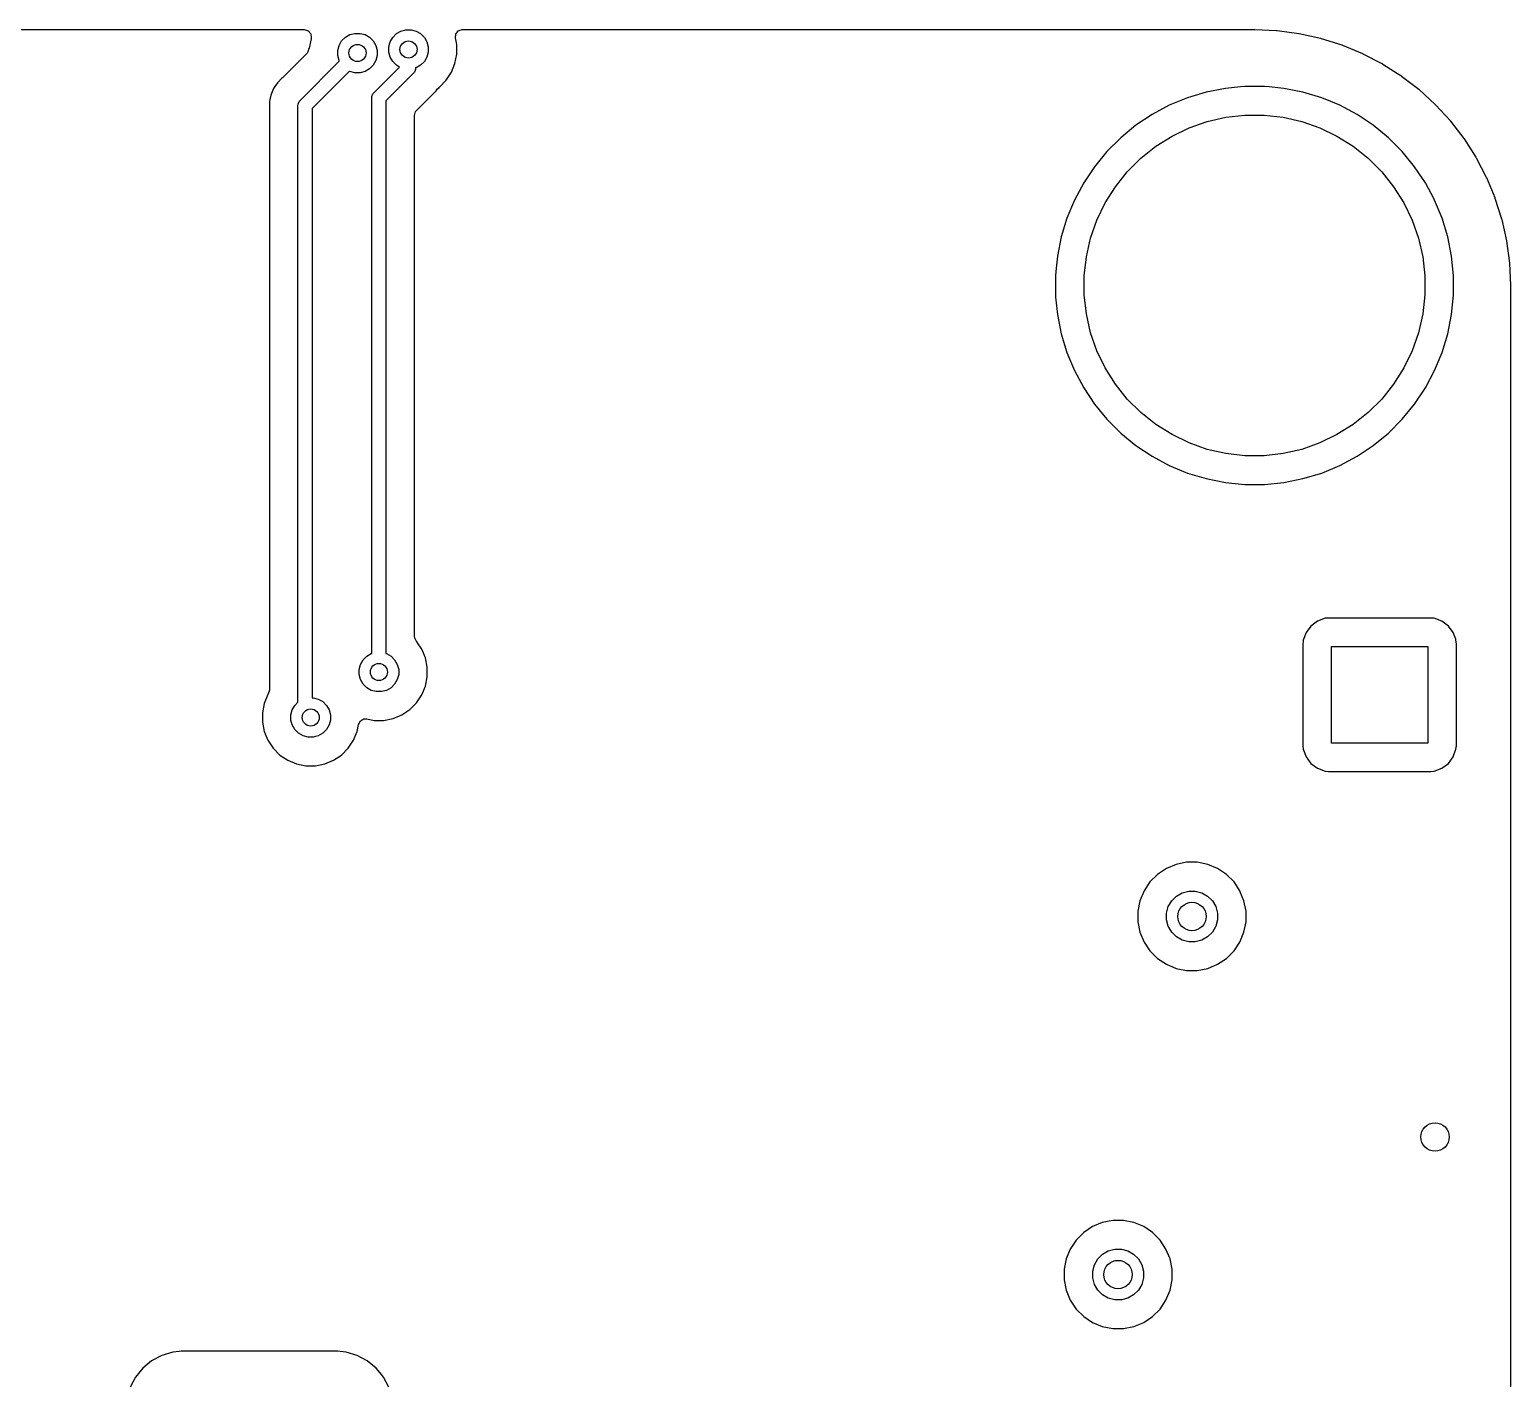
# Model space of a CAD drawing. Extents: x 3.62 to 7.51, y -6.04 to -1.71.
# Drawn here: x 6.488 to 7.514, y -3.072 to -2.138 of the extents above; entities that cross this region are included whole.
import ezdxf

# ---------------------------------------------------------------- set-up
doc = ezdxf.new("R2010")
doc.units = 0
doc.header["$MEASUREMENT"] = 0
doc.layers.add('BLACK', color=7, linetype='CONTINUOUS')

msp = doc.modelspace()

# ---------------------------------------------------------------- linework, layer by layer
at = {"layer": 'BLACK', "linetype": 'CONTINUOUS'}
for p, q in [((3.7959, -2.1378), (6.6786, -2.1378)), ((6.6786, -2.1378), (6.6813, -2.1386)), ((6.6813, -2.1386), (6.6831, -2.1407)), ((6.6831, -2.1407), (6.6835, -2.1434)), ((6.7071, -2.1431), (6.7102, -2.1413)), ((6.7102, -2.1413), (6.7137, -2.1404)), ((6.7137, -2.1404), (6.7173, -2.1404)), ((6.7173, -2.1404), (6.7207, -2.1413)), ((6.7207, -2.1413), (6.7239, -2.1431)), ((6.7399, -2.1432), (6.7424, -2.1406)), ((6.7424, -2.1406), (6.7455, -2.1388)), ((6.7455, -2.1388), (6.749, -2.1379)), ((6.749, -2.1379), (6.7526, -2.1379)), ((6.7526, -2.1379), (6.7561, -2.1388)), ((6.7561, -2.1388), (6.7592, -2.1406)), ((6.7592, -2.1406), (6.7618, -2.1432)), ((6.7834, -2.1436), (6.7836, -2.1409)), ((6.7836, -2.1409), (6.7853, -2.1387)), ((6.7853, -2.1387), (6.7879, -2.1378)), ((6.7879, -2.1378), (6.7882, -2.1378)), ((6.7882, -2.1378), (7.334, -2.1378)), ((7.334, -2.1378), (7.3365, -2.1378)), ((7.3365, -2.1378), (7.3367, -2.1378)), ((7.3367, -2.1378), (7.3518, -2.1385)), ((7.3518, -2.1385), (7.3523, -2.1385)), ((7.3523, -2.1385), (7.3672, -2.1405)), ((7.3672, -2.1405), (7.3676, -2.1406)), ((7.3676, -2.1406), (7.3823, -2.1438)), ((6.6819, -2.151), (6.6812, -2.1533)), ((6.682, -2.151), (6.6819, -2.151)), ((6.6833, -2.1443), (6.682, -2.1507)), ((6.682, -2.1507), (6.682, -2.151)), ((6.6835, -2.1434), (6.6833, -2.1441)), ((6.6833, -2.1441), (6.6833, -2.1443)), ((6.7018, -2.1522), (6.7027, -2.1488)), ((6.7018, -2.1558), (6.7018, -2.1522)), ((6.7027, -2.1488), (6.7045, -2.1456)), ((6.7045, -2.1456), (6.7071, -2.1431)), ((6.7239, -2.1431), (6.7264, -2.1456)), ((6.7264, -2.1456), (6.7282, -2.1488)), ((6.7282, -2.1488), (6.7291, -2.1522)), ((6.7291, -2.1522), (6.7291, -2.1558)), ((6.7372, -2.1498), (6.7381, -2.1463)), ((6.7372, -2.1534), (6.7372, -2.1498)), ((6.7381, -2.1463), (6.7399, -2.1432)), ((6.7618, -2.1432), (6.7636, -2.1463)), ((6.7636, -2.1463), (6.7645, -2.1498)), ((6.7645, -2.1498), (6.7645, -2.1534)), ((6.7843, -2.1482), (6.7834, -2.1436)), ((6.7843, -2.1483), (6.7843, -2.1482)), ((6.7843, -2.1549), (6.7843, -2.1483)), ((7.3823, -2.1438), (7.3827, -2.1439)), ((7.3827, -2.1439), (7.397, -2.1484)), ((7.397, -2.1484), (7.3974, -2.1486)), ((7.3974, -2.1486), (7.4113, -2.1543)), ((6.6806, -2.1541), (6.6635, -2.1711)), ((6.6757, -2.1869), (6.7029, -2.1596)), ((6.6812, -2.1533), (6.6806, -2.1541)), ((6.7027, -2.1593), (6.7018, -2.1558)), ((6.7029, -2.1596), (6.7027, -2.1593)), ((6.7264, -2.1624), (6.7239, -2.165)), ((6.7282, -2.1593), (6.7264, -2.1624)), ((6.7291, -2.1558), (6.7282, -2.1593)), ((6.7381, -2.1568), (6.7372, -2.1534)), ((6.7399, -2.16), (6.7381, -2.1568)), ((6.7424, -2.1625), (6.7399, -2.16)), ((6.7446, -2.1638), (6.7424, -2.1625)), ((6.7592, -2.1625), (6.7561, -2.1643)), ((6.7618, -2.16), (6.7592, -2.1625)), ((6.7636, -2.1568), (6.7618, -2.16)), ((6.7645, -2.1534), (6.7636, -2.1568)), ((6.7805, -2.1674), (6.783, -2.1613)), ((6.783, -2.1613), (6.7843, -2.1549)), ((7.4113, -2.1543), (7.4117, -2.1545)), ((7.4117, -2.1545), (7.4248, -2.1613)), ((7.4248, -2.1613), (7.425, -2.1614)), ((7.425, -2.1614), (7.4254, -2.1617)), ((7.4254, -2.1617), (7.4357, -2.1682)), ((6.6634, -2.1712), (6.66, -2.1747)), ((6.6635, -2.1711), (6.6634, -2.1712)), ((6.6634, -2.1712), (6.6634, -2.1712)), ((6.6635, -2.1711), (6.6635, -2.1711)), ((6.7099, -2.1666), (6.6841, -2.1924)), ((6.7102, -2.1668), (6.7099, -2.1666)), ((6.7137, -2.1677), (6.7102, -2.1668)), ((6.7173, -2.1677), (6.7137, -2.1677)), ((6.7207, -2.1668), (6.7173, -2.1677)), ((6.7239, -2.165), (6.7207, -2.1668)), ((6.7268, -2.1816), (6.7446, -2.1638)), ((6.7543, -2.168), (6.7352, -2.1871)), ((6.7549, -2.1673), (6.7543, -2.168)), ((6.7556, -2.1655), (6.7549, -2.1673)), ((6.7557, -2.1645), (6.7556, -2.1655)), ((6.7556, -2.1655), (6.7556, -2.1655)), ((6.7561, -2.1643), (6.7557, -2.1644)), ((6.7557, -2.1644), (6.7557, -2.1645)), ((6.7722, -2.1776), (6.7768, -2.1729)), ((6.7768, -2.1729), (6.7805, -2.1674)), ((7.4357, -2.1682), (7.438, -2.1697)), ((7.438, -2.1697), (7.4384, -2.17)), ((7.4384, -2.17), (7.4503, -2.1791)), ((6.6555, -2.1832), (6.6548, -2.1862)), ((6.6573, -2.1787), (6.6555, -2.1832)), ((6.6555, -2.1832), (6.6555, -2.1832)), ((6.6588, -2.1765), (6.6573, -2.1787)), ((6.6573, -2.1787), (6.6573, -2.1787)), ((6.659, -2.1762), (6.6588, -2.1765)), ((6.6588, -2.1765), (6.6588, -2.1765)), ((6.66, -2.1747), (6.659, -2.1762)), ((6.7255, -2.1841), (6.7262, -2.1823)), ((6.7262, -2.1823), (6.7268, -2.1816)), ((6.7262, -2.1823), (6.7262, -2.1823)), ((6.7627, -2.1874), (6.7699, -2.1802)), ((6.7699, -2.1802), (6.7708, -2.1789)), ((6.7708, -2.1789), (6.772, -2.1778)), ((6.772, -2.1777), (6.7722, -2.1776)), ((6.772, -2.1778), (6.772, -2.1777)), ((6.7722, -2.1776), (6.7722, -2.1776)), ((6.7722, -2.1776), (6.7722, -2.1776)), ((7.3031, -2.1811), (7.2901, -2.185)), ((7.3164, -2.1785), (7.3031, -2.1811)), ((7.3268, -2.1774), (7.3164, -2.1785)), ((7.3298, -2.1771), (7.3268, -2.1774)), ((7.3434, -2.1771), (7.3298, -2.1771)), ((7.3467, -2.1775), (7.3434, -2.1771)), ((7.3569, -2.1785), (7.3467, -2.1775)), ((7.3701, -2.1811), (7.3569, -2.1785)), ((7.3569, -2.1785), (7.3569, -2.1785)), ((7.3831, -2.185), (7.3701, -2.1811)), ((7.4503, -2.1791), (7.4506, -2.1794)), ((7.4506, -2.1794), (7.4617, -2.1896)), ((6.6548, -2.1862), (6.6545, -2.1879)), ((6.6545, -2.1879), (6.6545, -2.5952)), ((6.6742, -2.1904), (6.6743, -2.1894)), ((6.6742, -2.6037), (6.6742, -2.1904)), ((6.6743, -2.1894), (6.675, -2.1876)), ((6.675, -2.1876), (6.6757, -2.1869)), ((6.675, -2.1876), (6.675, -2.1876)), ((6.6841, -2.1924), (6.6841, -2.6005)), ((6.7254, -2.185), (6.7255, -2.1841)), ((6.7254, -2.5699), (6.7254, -2.185)), ((6.7352, -2.1871), (6.7352, -2.5699)), ((6.7557, -2.1946), (6.7564, -2.1938)), ((6.7564, -2.1938), (6.7627, -2.1874)), ((7.2776, -2.1902), (7.2657, -2.1966)), ((7.2901, -2.185), (7.2776, -2.1902)), ((7.2776, -2.1902), (7.2776, -2.1902)), ((7.3956, -2.1902), (7.3831, -2.185)), ((7.4076, -2.1966), (7.3956, -2.1902)), ((7.3956, -2.1902), (7.3956, -2.1902)), ((7.4617, -2.1896), (7.462, -2.1899)), ((7.462, -2.1899), (7.4722, -2.2009)), ((6.7549, -2.1973), (6.7557, -2.1946)), ((6.7549, -2.3082), (6.7549, -2.1973)), ((7.2544, -2.2041), (7.244, -2.2127)), ((7.2657, -2.1966), (7.2544, -2.2041)), ((7.2544, -2.2041), (7.2544, -2.2041)), ((7.2657, -2.1966), (7.2657, -2.1966)), ((7.2914, -2.2058), (7.3039, -2.2015)), ((7.3039, -2.2015), (7.3168, -2.1985)), ((7.3168, -2.1985), (7.33, -2.197)), ((7.33, -2.197), (7.3432, -2.197)), ((7.3432, -2.197), (7.3564, -2.1985)), ((7.3564, -2.1985), (7.3693, -2.2015)), ((7.3693, -2.2015), (7.3818, -2.2058)), ((7.4188, -2.2041), (7.4076, -2.1966)), ((7.4076, -2.1966), (7.4076, -2.1966)), ((7.4076, -2.1966), (7.4076, -2.1966)), ((7.4293, -2.2127), (7.4188, -2.2041)), ((7.4188, -2.2041), (7.4188, -2.2041)), ((7.4188, -2.2041), (7.4188, -2.2041)), ((7.4722, -2.2009), (7.4724, -2.2013)), ((7.4724, -2.2013), (7.4816, -2.2132)), ((7.244, -2.2127), (7.2344, -2.2223)), ((7.2683, -2.2186), (7.2795, -2.2116)), ((7.2795, -2.2116), (7.2914, -2.2058)), ((7.3818, -2.2058), (7.3937, -2.2116)), ((7.3937, -2.2116), (7.405, -2.2186)), ((7.4389, -2.2223), (7.4293, -2.2127)), ((7.4816, -2.2132), (7.4818, -2.2135)), ((7.4818, -2.2135), (7.4899, -2.2262)), ((7.2344, -2.2223), (7.2258, -2.2328)), ((7.2579, -2.2269), (7.2683, -2.2186)), ((7.405, -2.2186), (7.4153, -2.2269)), ((7.4474, -2.2328), (7.4389, -2.2223)), ((7.4389, -2.2223), (7.4389, -2.2223)), ((7.4389, -2.2223), (7.4389, -2.2223)), ((7.2258, -2.2328), (7.2183, -2.244)), ((7.2258, -2.2328), (7.2258, -2.2328)), ((7.2485, -2.2363), (7.2579, -2.2269)), ((7.4153, -2.2269), (7.4247, -2.2363)), ((7.455, -2.244), (7.4474, -2.2328)), ((7.4899, -2.2262), (7.4901, -2.2266)), ((7.4901, -2.2266), (7.4971, -2.2399)), ((7.2183, -2.244), (7.2119, -2.256)), ((7.2183, -2.244), (7.2183, -2.244)), ((7.2403, -2.2466), (7.2485, -2.2363)), ((7.4247, -2.2363), (7.4329, -2.2466)), ((7.461, -2.2553), (7.455, -2.244)), ((7.455, -2.244), (7.455, -2.244)), ((7.455, -2.244), (7.455, -2.244)), ((7.4971, -2.2399), (7.4972, -2.2403)), ((7.4972, -2.2403), (7.503, -2.2542)), ((7.2332, -2.2578), (7.2403, -2.2466)), ((7.4329, -2.2466), (7.44, -2.2578)), ((7.4613, -2.256), (7.461, -2.2553)), ((7.503, -2.2542), (7.5031, -2.2546)), ((7.5031, -2.2546), (7.5077, -2.2689)), ((7.2119, -2.256), (7.2067, -2.2685)), ((7.2119, -2.256), (7.2119, -2.256)), ((7.2275, -2.2698), (7.2332, -2.2578)), ((7.44, -2.2578), (7.4457, -2.2698)), ((7.4665, -2.2685), (7.4613, -2.256)), ((7.2067, -2.2685), (7.2028, -2.2814)), ((7.2231, -2.2823), (7.2275, -2.2698)), ((7.4457, -2.2698), (7.4501, -2.2823)), ((7.4705, -2.2814), (7.4665, -2.2685)), ((7.5077, -2.2689), (7.5078, -2.2693)), ((7.5078, -2.2693), (7.511, -2.284)), ((7.2028, -2.2814), (7.2001, -2.2947)), ((7.2202, -2.2952), (7.2231, -2.2823)), ((7.4501, -2.2823), (7.4531, -2.2952)), ((7.4731, -2.2947), (7.4705, -2.2814)), ((7.511, -2.284), (7.5111, -2.2844)), ((7.5111, -2.2844), (7.5131, -2.2993)), ((7.2001, -2.2947), (7.1993, -2.303)), ((7.2187, -2.3083), (7.2202, -2.2952)), ((7.4531, -2.2952), (7.4545, -2.3083)), ((7.4744, -2.3082), (7.4731, -2.2947)), ((7.1993, -2.303), (7.1988, -2.3082)), ((7.5131, -2.2993), (7.5131, -2.2997)), ((7.5131, -2.2997), (7.5138, -2.3149)), ((6.7549, -2.5579), (6.7549, -2.3082)), ((7.1988, -2.3082), (7.1988, -2.3217)), ((7.2187, -2.3216), (7.2187, -2.3083)), ((7.4545, -2.3083), (7.4545, -2.3216)), ((7.4744, -2.3217), (7.4744, -2.3082)), ((7.5138, -2.3149), (7.5138, -2.3151)), ((7.5138, -2.3151), (7.5138, -5.8582)), ((7.1988, -2.3217), (7.1989, -2.323)), ((7.1989, -2.323), (7.2001, -2.3352)), ((7.2202, -2.3347), (7.2187, -2.3216)), ((7.4545, -2.3216), (7.4531, -2.3347)), ((7.4731, -2.3352), (7.4744, -2.3217)), ((7.2001, -2.3352), (7.2028, -2.3485)), ((7.2231, -2.3477), (7.2202, -2.3347)), ((7.4531, -2.3347), (7.4501, -2.3477)), ((7.4705, -2.3485), (7.4731, -2.3352)), ((7.2275, -2.3602), (7.2231, -2.3477)), ((7.4501, -2.3477), (7.4457, -2.3602)), ((7.2028, -2.3485), (7.2067, -2.3614)), ((7.4665, -2.3614), (7.4705, -2.3485)), ((7.2067, -2.3614), (7.2085, -2.3659)), ((7.2085, -2.3659), (7.2119, -2.3739)), ((7.2332, -2.3721), (7.2275, -2.3602)), ((7.4457, -2.3602), (7.44, -2.3721)), ((7.4613, -2.374), (7.4665, -2.3614)), ((7.2119, -2.3739), (7.2119, -2.374)), ((7.2119, -2.374), (7.2119, -2.374)), ((7.2119, -2.374), (7.2183, -2.3859)), ((7.2403, -2.3833), (7.2332, -2.3721)), ((7.44, -2.3721), (7.4329, -2.3833)), ((7.455, -2.3859), (7.4613, -2.374)), ((7.2183, -2.3859), (7.2183, -2.3859)), ((7.2183, -2.3859), (7.2258, -2.3972)), ((7.2485, -2.3937), (7.2403, -2.3833)), ((7.4329, -2.3833), (7.4247, -2.3937)), ((7.4474, -2.3972), (7.455, -2.3859)), ((7.2258, -2.3972), (7.2258, -2.3972)), ((7.2258, -2.3972), (7.2344, -2.4076)), ((7.2579, -2.403), (7.2485, -2.3937)), ((7.4247, -2.3937), (7.4153, -2.403)), ((7.4389, -2.4076), (7.4474, -2.3972)), ((7.2344, -2.4076), (7.244, -2.4172)), ((7.2683, -2.4113), (7.2579, -2.403)), ((7.4153, -2.403), (7.405, -2.4113)), ((7.4293, -2.4172), (7.4389, -2.4076)), ((7.244, -2.4172), (7.244, -2.4172)), ((7.244, -2.4172), (7.244, -2.4172)), ((7.244, -2.4172), (7.2544, -2.4258)), ((7.2795, -2.4183), (7.2683, -2.4113)), ((7.2914, -2.4241), (7.2795, -2.4183)), ((7.3937, -2.4183), (7.3818, -2.4241)), ((7.405, -2.4113), (7.3937, -2.4183)), ((7.4188, -2.4258), (7.4293, -2.4172)), ((7.2544, -2.4258), (7.2657, -2.4333)), ((7.3039, -2.4285), (7.2914, -2.4241)), ((7.3168, -2.4314), (7.3039, -2.4285)), ((7.3693, -2.4285), (7.3564, -2.4314)), ((7.3818, -2.4241), (7.3693, -2.4285)), ((7.4076, -2.4333), (7.4188, -2.4258)), ((7.2657, -2.4333), (7.2657, -2.4333)), ((7.2657, -2.4333), (7.2657, -2.4333)), ((7.2657, -2.4333), (7.2776, -2.4397)), ((7.2776, -2.4397), (7.2776, -2.4397)), ((7.2776, -2.4397), (7.2776, -2.4397)), ((7.2776, -2.4397), (7.2901, -2.4449)), ((7.33, -2.4329), (7.3168, -2.4314)), ((7.3432, -2.4329), (7.33, -2.4329)), ((7.3564, -2.4314), (7.3432, -2.4329)), ((7.3831, -2.4449), (7.3956, -2.4397)), ((7.3956, -2.4397), (7.4076, -2.4333)), ((7.2901, -2.4449), (7.3031, -2.4488)), ((7.3031, -2.4488), (7.3164, -2.4514)), ((7.3569, -2.4514), (7.3701, -2.4488)), ((7.3701, -2.4488), (7.3831, -2.4449)), ((7.3164, -2.4514), (7.3298, -2.4528)), ((7.3298, -2.4528), (7.3298, -2.4528)), ((7.3298, -2.4528), (7.3434, -2.4528)), ((7.3434, -2.4528), (7.3569, -2.4514)), ((7.3434, -2.4528), (7.3434, -2.4528)), ((7.3757, -2.5509), (7.3723, -2.5554)), ((7.3802, -2.5475), (7.3757, -2.5509)), ((7.3757, -2.5509), (7.3757, -2.5509)), ((7.3855, -2.5455), (7.3802, -2.5475)), ((7.3802, -2.5475), (7.3802, -2.5475)), ((7.3879, -2.5453), (7.3855, -2.5455)), ((7.4586, -2.5453), (7.3879, -2.5453)), ((7.3879, -2.5453), (7.3879, -2.5453)), ((7.4609, -2.5455), (7.4586, -2.5453)), ((7.4586, -2.5453), (7.4586, -2.5453)), ((7.4586, -2.5453), (7.4586, -2.5453)), ((7.4586, -2.5453), (7.4586, -2.5453)), ((7.4662, -2.5475), (7.4609, -2.5455)), ((7.4609, -2.5455), (7.4609, -2.5455)), ((7.4708, -2.5509), (7.4662, -2.5475)), ((7.4662, -2.5475), (7.4662, -2.5475)), ((7.4742, -2.5554), (7.4708, -2.5509)), ((7.4708, -2.5509), (7.4708, -2.5509)), ((6.755, -2.558), (6.7549, -2.5579)), ((6.7549, -2.5581), (6.755, -2.558)), ((6.755, -2.5581), (6.7549, -2.5581)), ((6.7551, -2.559), (6.755, -2.5581)), ((6.7555, -2.5598), (6.7551, -2.559)), ((6.7558, -2.5607), (6.7555, -2.5598)), ((6.7561, -2.5611), (6.7558, -2.5607)), ((6.7563, -2.5613), (6.7561, -2.5611)), ((6.7575, -2.5631), (6.7563, -2.5613)), ((6.76, -2.5668), (6.7575, -2.5631)), ((7.3702, -2.5614), (7.3701, -2.5631)), ((7.3701, -2.5631), (7.3701, -2.5631)), ((7.3701, -2.5631), (7.3701, -2.6338)), ((7.3703, -2.5607), (7.3702, -2.5614)), ((7.3723, -2.5554), (7.3703, -2.5607)), ((7.3723, -2.5554), (7.3723, -2.5554)), ((7.4759, -2.5599), (7.4742, -2.5554)), ((7.4742, -2.5554), (7.4742, -2.5554)), ((7.4761, -2.5607), (7.4759, -2.5599)), ((7.4764, -2.5631), (7.4761, -2.5607)), ((7.4764, -2.6338), (7.4764, -2.5631)), ((6.7194, -2.5743), (6.7219, -2.5717)), ((6.7219, -2.5717), (6.725, -2.5699)), ((6.725, -2.5699), (6.7254, -2.5699)), ((6.7352, -2.5699), (6.7356, -2.5699)), ((6.7356, -2.5699), (6.7387, -2.5717)), ((6.7387, -2.5717), (6.7412, -2.5743)), ((6.7625, -2.5729), (6.76, -2.5668)), ((6.7638, -2.5794), (6.7625, -2.5729)), ((7.3898, -2.6319), (7.3898, -2.565)), ((7.3898, -2.565), (7.4567, -2.565)), ((7.4567, -2.565), (7.4567, -2.6319)), ((6.7167, -2.5809), (6.7176, -2.5774)), ((6.7167, -2.5845), (6.7167, -2.5809)), ((6.7176, -2.5774), (6.7194, -2.5743)), ((6.7412, -2.5743), (6.743, -2.5774)), ((6.743, -2.5774), (6.744, -2.5809)), ((6.744, -2.5809), (6.744, -2.5845)), ((6.7638, -2.586), (6.7638, -2.5794)), ((6.7176, -2.588), (6.7167, -2.5845)), ((6.7194, -2.5911), (6.7176, -2.588)), ((6.7219, -2.5936), (6.7194, -2.5911)), ((6.725, -2.5954), (6.7219, -2.5936)), ((6.7387, -2.5936), (6.7356, -2.5954)), ((6.7412, -2.5911), (6.7387, -2.5936)), ((6.743, -2.588), (6.7412, -2.5911)), ((6.744, -2.5845), (6.743, -2.588)), ((6.76, -2.5985), (6.7625, -2.5924)), ((6.7625, -2.5924), (6.7638, -2.586)), ((6.6534, -2.5983), (6.6509, -2.6044)), ((6.6537, -2.5979), (6.6534, -2.5983)), ((6.6534, -2.5983), (6.6534, -2.5983)), ((6.6545, -2.5952), (6.6537, -2.5978)), ((6.6537, -2.5978), (6.6537, -2.5979)), ((6.6721, -2.6058), (6.6742, -2.6037)), ((6.6841, -2.6005), (6.6849, -2.6005)), ((6.6849, -2.6005), (6.6883, -2.6014)), ((6.6883, -2.6014), (6.6915, -2.6032)), ((6.6915, -2.6032), (6.694, -2.6058)), ((6.7285, -2.5963), (6.725, -2.5954)), ((6.7321, -2.5963), (6.7285, -2.5963)), ((6.7356, -2.5954), (6.7321, -2.5963)), ((6.7517, -2.6087), (6.7563, -2.604)), ((6.7563, -2.604), (6.76, -2.5985)), ((6.6509, -2.6044), (6.6496, -2.6109)), ((6.6496, -2.6109), (6.6496, -2.6175)), ((6.6509, -2.6044), (6.6509, -2.6044)), ((6.6694, -2.6124), (6.6703, -2.6089)), ((6.6694, -2.616), (6.6694, -2.6124)), ((6.6703, -2.6089), (6.6721, -2.6058)), ((6.694, -2.6058), (6.6958, -2.6089)), ((6.6958, -2.6089), (6.6967, -2.6124)), ((6.6967, -2.6124), (6.6967, -2.616)), ((6.7401, -2.6149), (6.7462, -2.6124)), ((6.7462, -2.6124), (6.7517, -2.6087)), ((6.6496, -2.6175), (6.6509, -2.6239)), ((6.6509, -2.6239), (6.6509, -2.6239)), ((6.6509, -2.6239), (6.6534, -2.63)), ((6.6703, -2.6194), (6.6694, -2.616)), ((6.6721, -2.6226), (6.6703, -2.6194)), ((6.6747, -2.6251), (6.6721, -2.6226)), ((6.694, -2.6226), (6.6915, -2.6251)), ((6.6958, -2.6194), (6.694, -2.6226)), ((6.6967, -2.616), (6.6958, -2.6194)), ((6.7127, -2.63), (6.7153, -2.6239)), ((6.7153, -2.6239), (6.7163, -2.619)), ((6.7163, -2.619), (6.7175, -2.6166)), ((6.7175, -2.6166), (6.7199, -2.6152)), ((6.7199, -2.6152), (6.722, -2.6152)), ((6.722, -2.6152), (6.727, -2.6162)), ((6.727, -2.6162), (6.727, -2.6162)), ((6.727, -2.6162), (6.727, -2.6162)), ((6.727, -2.6162), (6.7336, -2.6162)), ((6.7336, -2.6162), (6.7401, -2.6149)), ((6.7336, -2.6162), (6.7336, -2.6162)), ((6.6534, -2.63), (6.6571, -2.6355)), ((6.6778, -2.6269), (6.6747, -2.6251)), ((6.6813, -2.6278), (6.6778, -2.6269)), ((6.6849, -2.6278), (6.6813, -2.6278)), ((6.6883, -2.6269), (6.6849, -2.6278)), ((6.6915, -2.6251), (6.6883, -2.6269)), ((6.7091, -2.6355), (6.7127, -2.63)), ((7.3701, -2.6338), (7.3701, -2.6338)), ((7.3701, -2.6338), (7.3703, -2.6361)), ((7.4567, -2.6319), (7.3898, -2.6319)), ((7.4761, -2.6361), (7.4764, -2.6338)), ((6.6571, -2.6355), (6.6617, -2.6402)), ((6.6617, -2.6402), (6.6654, -2.6426)), ((6.6654, -2.6426), (6.6672, -2.6438)), ((6.6672, -2.6438), (6.6733, -2.6464)), ((6.6928, -2.6464), (6.6989, -2.6438)), ((6.6989, -2.6438), (6.7044, -2.6402)), ((6.7044, -2.6402), (6.7091, -2.6355)), ((7.3703, -2.6361), (7.3723, -2.6414)), ((7.3723, -2.6414), (7.3723, -2.6414)), ((7.3723, -2.6414), (7.3757, -2.646)), ((7.4708, -2.646), (7.4742, -2.6414)), ((7.4742, -2.6414), (7.4761, -2.6361)), ((6.6733, -2.6464), (6.6798, -2.6477)), ((6.6798, -2.6477), (6.6798, -2.6477)), ((6.6798, -2.6477), (6.6798, -2.6477)), ((6.6798, -2.6477), (6.6864, -2.6477)), ((6.6864, -2.6477), (6.6928, -2.6464)), ((6.6864, -2.6477), (6.6864, -2.6477)), ((7.3757, -2.646), (7.3757, -2.646)), ((7.3757, -2.646), (7.3802, -2.6494)), ((7.3802, -2.6494), (7.3802, -2.6494)), ((7.3802, -2.6494), (7.3855, -2.6513)), ((7.3855, -2.6513), (7.3855, -2.6513)), ((7.3855, -2.6513), (7.3858, -2.6514)), ((7.3858, -2.6514), (7.3879, -2.6516)), ((7.3879, -2.6516), (7.4586, -2.6516)), ((7.4586, -2.6516), (7.4609, -2.6513)), ((7.4609, -2.6513), (7.4662, -2.6494)), ((7.4662, -2.6494), (7.4708, -2.646)), ((7.2824, -2.716), (7.2756, -2.7188)), ((7.2896, -2.7145), (7.2824, -2.716)), ((7.2824, -2.716), (7.2824, -2.716)), ((7.297, -2.7145), (7.2896, -2.7145)), ((7.2896, -2.7145), (7.2896, -2.7145)), ((7.3042, -2.716), (7.297, -2.7145)), ((7.297, -2.7145), (7.297, -2.7145)), ((7.311, -2.7188), (7.3042, -2.716)), ((7.3042, -2.716), (7.3042, -2.716)), ((7.2695, -2.7229), (7.2642, -2.7281)), ((7.2756, -2.7188), (7.2695, -2.7229)), ((7.2695, -2.7229), (7.2695, -2.7229)), ((7.2756, -2.7188), (7.2756, -2.7188)), ((7.3172, -2.7229), (7.311, -2.7188)), ((7.311, -2.7188), (7.311, -2.7188)), ((7.3224, -2.7281), (7.3172, -2.7229)), ((7.3172, -2.7229), (7.3172, -2.7229)), ((7.2601, -2.7342), (7.2573, -2.7411)), ((7.2642, -2.7281), (7.2601, -2.7342)), ((7.2601, -2.7342), (7.2601, -2.7342)), ((7.2642, -2.7281), (7.2642, -2.7281)), ((7.2825, -2.7379), (7.2865, -2.7356)), ((7.2865, -2.7356), (7.291, -2.7344)), ((7.291, -2.7344), (7.2956, -2.7344)), ((7.2956, -2.7344), (7.3001, -2.7356)), ((7.3001, -2.7356), (7.3041, -2.7379)), ((7.3265, -2.7342), (7.3224, -2.7281)), ((7.3224, -2.7281), (7.3224, -2.7281)), ((7.327, -2.7356), (7.3265, -2.7342)), ((7.3265, -2.7342), (7.3265, -2.7342)), ((7.3293, -2.7411), (7.327, -2.7356)), ((7.2573, -2.7411), (7.2559, -2.7483)), ((7.2573, -2.7411), (7.2573, -2.7411)), ((7.2757, -2.7497), (7.2769, -2.7452)), ((7.2769, -2.7452), (7.2793, -2.7412)), ((7.2793, -2.7412), (7.2825, -2.7379)), ((7.3041, -2.7379), (7.3074, -2.7412)), ((7.3074, -2.7412), (7.3097, -2.7452)), ((7.3097, -2.7452), (7.3109, -2.7497)), ((7.3307, -2.7483), (7.3293, -2.7411)), ((7.2559, -2.7483), (7.2559, -2.7557)), ((7.2559, -2.7557), (7.2573, -2.7629)), ((7.2757, -2.7543), (7.2757, -2.7497)), ((7.2769, -2.7587), (7.2757, -2.7543)), ((7.3109, -2.7543), (7.3097, -2.7587)), ((7.3109, -2.7497), (7.3109, -2.7543)), ((7.3293, -2.7629), (7.3307, -2.7557)), ((7.3307, -2.7557), (7.3307, -2.7483)), ((7.2573, -2.7629), (7.2573, -2.7629)), ((7.2573, -2.7629), (7.2601, -2.7697)), ((7.2793, -2.7628), (7.2769, -2.7587)), ((7.2825, -2.766), (7.2793, -2.7628)), ((7.2865, -2.7683), (7.2825, -2.766)), ((7.3041, -2.766), (7.3001, -2.7683)), ((7.3074, -2.7628), (7.3041, -2.766)), ((7.3097, -2.7587), (7.3074, -2.7628)), ((7.3265, -2.7697), (7.3293, -2.7629)), ((7.2601, -2.7697), (7.2601, -2.7697)), ((7.2601, -2.7697), (7.2642, -2.7758)), ((7.2642, -2.7758), (7.2642, -2.7758)), ((7.2642, -2.7758), (7.2695, -2.781)), ((7.291, -2.7695), (7.2865, -2.7683)), ((7.2956, -2.7695), (7.291, -2.7695)), ((7.3001, -2.7683), (7.2956, -2.7695)), ((7.3172, -2.781), (7.3224, -2.7758)), ((7.3224, -2.7758), (7.3265, -2.7697)), ((7.2695, -2.781), (7.2695, -2.781)), ((7.2695, -2.781), (7.2756, -2.7851)), ((7.2756, -2.7851), (7.2756, -2.7851)), ((7.2756, -2.7851), (7.2756, -2.7851)), ((7.2756, -2.7851), (7.2824, -2.788)), ((7.2824, -2.788), (7.2896, -2.7894)), ((7.297, -2.7894), (7.3042, -2.788)), ((7.3042, -2.788), (7.311, -2.7851)), ((7.311, -2.7851), (7.3172, -2.781)), ((7.2896, -2.7894), (7.2896, -2.7894)), ((7.2896, -2.7894), (7.2896, -2.7894)), ((7.2896, -2.7894), (7.297, -2.7894)), ((7.297, -2.7894), (7.297, -2.7894)), ((7.2384, -2.9626), (7.2312, -2.964)), ((7.2458, -2.9626), (7.2384, -2.9626)), ((7.2384, -2.9626), (7.2384, -2.9626)), ((7.253, -2.964), (7.2458, -2.9626)), ((7.2458, -2.9626), (7.2458, -2.9626)), ((7.2183, -2.9709), (7.2131, -2.9761)), ((7.2244, -2.9668), (7.2183, -2.9709)), ((7.2183, -2.9709), (7.2183, -2.9709)), ((7.2312, -2.964), (7.2244, -2.9668)), ((7.2244, -2.9668), (7.2244, -2.9668)), ((7.2312, -2.964), (7.2312, -2.964)), ((7.2599, -2.9668), (7.253, -2.964)), ((7.253, -2.964), (7.253, -2.964)), ((7.266, -2.9709), (7.2599, -2.9668)), ((7.2599, -2.9668), (7.2599, -2.9668)), ((7.2712, -2.9761), (7.266, -2.9709)), ((7.266, -2.9709), (7.266, -2.9709)), ((7.209, -2.9823), (7.2061, -2.9891)), ((7.2131, -2.9761), (7.209, -2.9823)), ((7.209, -2.9823), (7.209, -2.9823)), ((7.2131, -2.9761), (7.2131, -2.9761)), ((7.2353, -2.9836), (7.2398, -2.9824)), ((7.2398, -2.9824), (7.2444, -2.9824)), ((7.2444, -2.9824), (7.2489, -2.9836)), ((7.2753, -2.9823), (7.2712, -2.9761)), ((7.2712, -2.9761), (7.2712, -2.9761)), ((7.2781, -2.9891), (7.2753, -2.9823)), ((7.2753, -2.9823), (7.2753, -2.9823)), ((7.2753, -2.9823), (7.2753, -2.9823)), ((7.2061, -2.9891), (7.2047, -2.9963)), ((7.2061, -2.9891), (7.2061, -2.9891)), ((7.2246, -2.9977), (7.2258, -2.9932)), ((7.2258, -2.9932), (7.2281, -2.9892)), ((7.2281, -2.9892), (7.2313, -2.9859)), ((7.2313, -2.9859), (7.2353, -2.9836)), ((7.2489, -2.9836), (7.2529, -2.9859)), ((7.2529, -2.9859), (7.2562, -2.9892)), ((7.2562, -2.9892), (7.2585, -2.9932)), ((7.2585, -2.9932), (7.2597, -2.9977)), ((7.2795, -2.9963), (7.2781, -2.9891)), ((7.2047, -2.9963), (7.2047, -3.0037)), ((7.2047, -3.0037), (7.2061, -3.0109)), ((7.2246, -3.0023), (7.2246, -2.9977)), ((7.2258, -3.0068), (7.2246, -3.0023)), ((7.2597, -3.0023), (7.2585, -3.0068)), ((7.2597, -2.9977), (7.2597, -3.0023)), ((7.2781, -3.0109), (7.2795, -3.0037)), ((7.2795, -3.0037), (7.2795, -2.9963)), ((7.2061, -3.0109), (7.2061, -3.0109)), ((7.2061, -3.0109), (7.209, -3.0177)), ((7.2281, -3.0108), (7.2258, -3.0068)), ((7.2313, -3.0141), (7.2281, -3.0108)), ((7.2353, -3.0164), (7.2313, -3.0141)), ((7.2529, -3.0141), (7.2489, -3.0164)), ((7.2562, -3.0108), (7.2529, -3.0141)), ((7.2585, -3.0068), (7.2562, -3.0108)), ((7.2753, -3.0177), (7.2781, -3.0109)), ((7.209, -3.0177), (7.209, -3.0177)), ((7.209, -3.0177), (7.2131, -3.0239)), ((7.2131, -3.0239), (7.2131, -3.0239)), ((7.2131, -3.0239), (7.2183, -3.0291)), ((7.2398, -3.0176), (7.2353, -3.0164)), ((7.2444, -3.0176), (7.2398, -3.0176)), ((7.2489, -3.0164), (7.2444, -3.0176)), ((7.266, -3.0291), (7.2712, -3.0239)), ((7.2712, -3.0239), (7.2753, -3.0177)), ((7.2183, -3.0291), (7.2183, -3.0291)), ((7.2183, -3.0291), (7.2244, -3.0332)), ((7.2244, -3.0332), (7.2244, -3.0332)), ((7.2244, -3.0332), (7.2244, -3.0332)), ((7.2244, -3.0332), (7.2312, -3.036)), ((7.253, -3.036), (7.2599, -3.0332)), ((7.2599, -3.0332), (7.266, -3.0291)), ((7.2312, -3.036), (7.2384, -3.0374)), ((7.2384, -3.0374), (7.2384, -3.0374)), ((7.2384, -3.0374), (7.2384, -3.0374)), ((7.2384, -3.0374), (7.2458, -3.0374)), ((7.2458, -3.0374), (7.253, -3.036)), ((7.2458, -3.0374), (7.2458, -3.0374)), ((6.5876, -3.0537), (6.5799, -3.056)), ((6.592, -3.0533), (6.5876, -3.0537)), ((6.5935, -3.0531), (6.592, -3.0533)), ((6.7018, -3.0531), (6.5935, -3.0531)), ((6.7034, -3.0533), (6.7018, -3.0531)), ((6.7077, -3.0537), (6.7034, -3.0533)), ((6.7153, -3.056), (6.7077, -3.0537)), ((6.5668, -3.0648), (6.5617, -3.071)), ((6.5729, -3.0598), (6.5668, -3.0648)), ((6.5799, -3.056), (6.5729, -3.0598)), ((6.5729, -3.0598), (6.5729, -3.0598)), ((6.7223, -3.0598), (6.7153, -3.056)), ((6.7285, -3.0648), (6.7223, -3.0598)), ((6.7223, -3.0598), (6.7223, -3.0598)), ((6.732, -3.0691), (6.7285, -3.0648)), ((6.5617, -3.071), (6.558, -3.078)), ((6.5617, -3.071), (6.5617, -3.071)), ((6.7335, -3.071), (6.732, -3.0691)), ((6.7373, -3.078), (6.7335, -3.071)), ((6.7335, -3.071), (6.7335, -3.071)), ((6.7335, -3.071), (6.7335, -3.071))]:
    msp.add_line(p, q, dxfattribs=at)
at = {"layer": 'BLACK'}
for centre, radius in [((6.7155, -2.154), 0.00591), ((6.7508, -2.1516), 0.00591), ((6.7303, -2.5827), 0.00591), ((6.6831, -2.6142), 0.00591), ((7.2933, -2.752), 0.00984), ((7.4616, -2.9047), 0.00984), ((7.2421, -3), 0.00984)]:
    msp.add_circle(centre, radius, dxfattribs=at)

doc.saveas('drawing.dxf')
